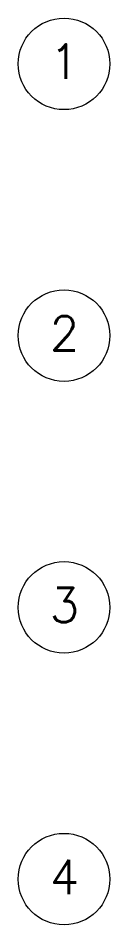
# Model space of a CAD drawing. Header units: millimetres. Extents: x -3518363 to 3223740, y -1530229 to 774657.
# Drawn here: x 2191895 to 2193268, y 248205 to 261818 of the extents above; entities that cross this region are included whole.
import ezdxf

# ---------------------------------------------------------------- set-up
doc = ezdxf.new("R2010")
doc.units = ezdxf.units.MM
doc.header["$LTSCALE"] = 15
doc.header["$MEASUREMENT"] = 0
doc.layers.add('texty', color=255, linetype='CONTINUOUS', lineweight=15)
doc.styles.add('romans', font='romans.shx')

msp = doc.modelspace()

# ---------------------------------------------------------------- linework, layer by layer
at = {"layer": 'texty', "linetype": 'ByBlock', "lineweight": 20, "ltscale": 5}
for centre in [(2192581.68, 261131.607), (2192581.68, 257051.607), (2192581.68, 252971.607), (2192581.68, 248891.607)]:
    msp.add_circle(centre, 686.696, dxfattribs=at)

# ---------------------------------------------------------------- texts
at = {"layer": 'texty', "ltscale": 20, "extrusion": (1.93959e-16, -3.39308e-16, -1), "style": 'romans', "text_generation_flag": 2}
for s, p in [('1', (-2192368.304, 260908.304)), ('2', (-2192368.304, 256828.304)), ('3', (-2192368.304, 252748.304)), ('4', (-2192368.304, 248668.304))]:
    msp.add_text(s, height=514.897, dxfattribs=at).set_placement(p)

doc.saveas('drawing.dxf')
